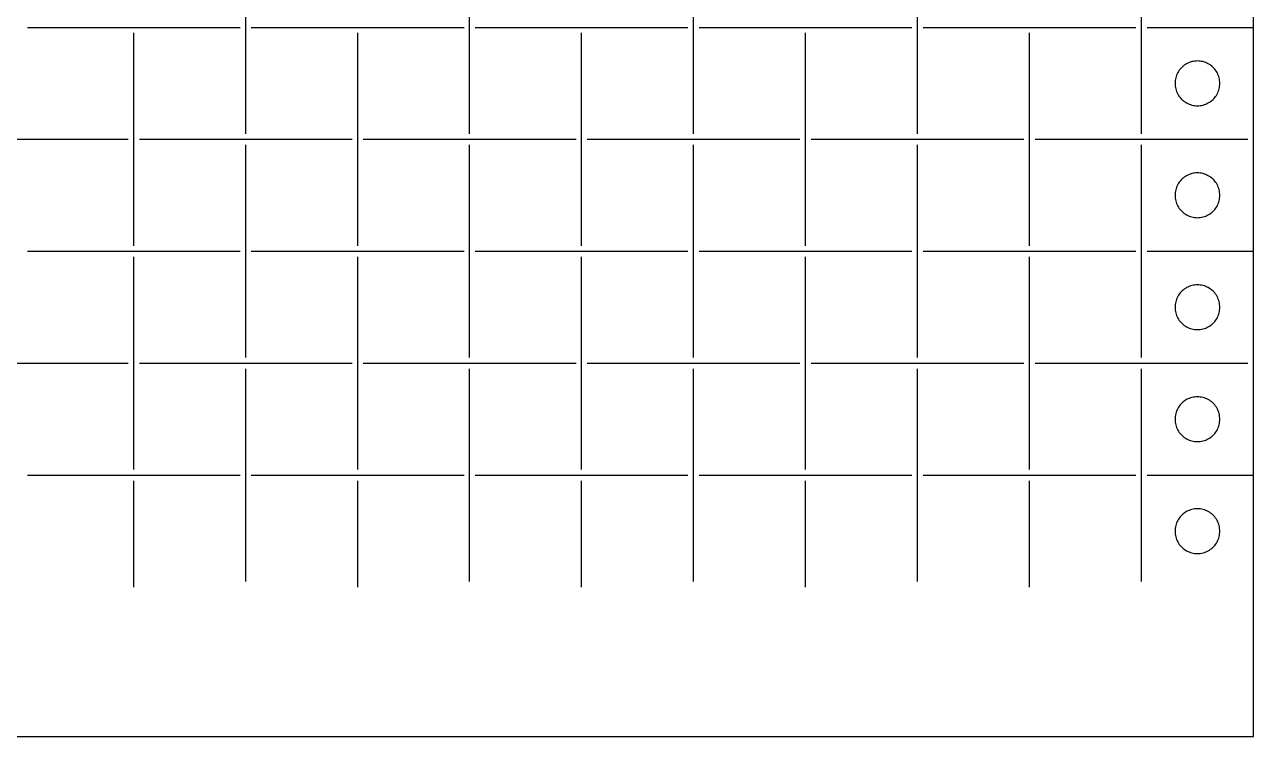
# Model space of a CAD drawing. Extents: x -1 to 369, y 33 to 428.
# Drawn here: x 193.4 to 369, y 33.2 to 134.9 of the extents above; entities that cross this region are included whole.
import ezdxf

# ---------------------------------------------------------------- set-up
doc = ezdxf.new("R2010")
doc.units = 0

msp = doc.modelspace()

# ---------------------------------------------------------------- linework, layer by layer
for p, q in [((369.001, 33.2103), (369.001, 395.877)), ((225.001, 119.344), (225.001, 149.744)), ((257.001, 119.344), (257.001, 149.744)), ((289.001, 119.344), (289.001, 149.744)), ((321.001, 119.344), (321.001, 149.744)), ((353.001, 119.344), (353.001, 149.744)), ((193.801, 134.544), (224.201, 134.544)), ((209.001, 103.344), (209.001, 133.744)), ((225.801, 134.544), (256.201, 134.544)), ((241.001, 103.344), (241.001, 133.744)), ((257.801, 134.544), (288.201, 134.544)), ((273.001, 103.344), (273.001, 133.744)), ((289.801, 134.544), (320.201, 134.544)), ((305.001, 103.344), (305.001, 133.744)), ((321.801, 134.544), (352.201, 134.544)), ((337.001, 103.344), (337.001, 133.744)), ((353.801, 134.544), (369.001, 134.544)), ((358.299, 128.258), (358.196666, 128.08497)), ((358.412, 128.424), (358.298998, 128.257715)), ((358.535, 128.583), (358.411782, 128.424165)), ((358.668, 128.734), (358.535073, 128.583209)), ((358.81, 128.876), (358.667845, 128.733845)), ((358.961, 129.009), (358.810209, 128.876073)), ((359.12, 129.132), (358.961137, 129.008782)), ((359.286, 129.245), (359.119743, 129.131998)), ((359.459, 129.348), (359.28597, 129.245666)), ((359.638, 129.439), (359.458874, 129.347729)), ((359.823, 129.519), (359.638511, 129.439159)), ((360.012, 129.587), (359.822855, 129.5189)), ((360.205, 129.643), (360.01196, 129.586923)), ((360.401, 129.687), (360.204799, 129.643143)), ((360.6, 129.718), (360.401457, 129.68656)), ((360.8, 129.737), (360.599848, 129.718091)), ((361.001, 129.744), (360.800086, 129.737791)), ((361.202, 129.737), (361.001058, 129.743209)), ((361.402, 129.718), (361.201876, 129.736909)), ((361.6, 129.687), (361.401429, 129.71844)), ((361.796, 129.643), (361.599827, 129.686857)), ((361.99, 129.587), (361.79696, 129.643077)), ((362.179, 129.519), (361.989855, 129.5871)), ((362.363, 129.439), (362.178511, 129.518841)), ((362.542, 129.348), (362.362874, 129.439271)), ((362.715, 129.245), (362.54197, 129.347334)), ((362.882, 129.132), (362.715715, 129.245002)), ((363.04, 129.009), (362.881165, 129.132218)), ((363.191, 128.876), (363.040209, 129.008927)), ((363.333, 128.734), (363.190845, 128.876155)), ((363.466, 128.583), (363.333073, 128.733791)), ((363.59, 128.424), (363.466782, 128.582835)), ((363.703, 128.258), (363.589998, 128.424285)), ((363.805, 128.085), (363.702666, 128.25803)), ((357.807, 126.745), (357.800791, 126.544058)), ((357.801, 126.544), (357.807209, 126.343086)), ((357.826, 126.945), (357.807091, 126.744876)), ((357.857, 127.143), (357.825532, 126.944429)), ((357.901, 127.339), (357.857143, 127.142827)), ((357.957, 127.532), (357.900922, 127.33896)), ((358.025, 127.722), (357.9569, 127.532855)), ((358.105, 127.906), (358.025159, 127.721483)), ((358.196, 128.085), (358.104758, 127.905902)), ((363.896, 127.906), (363.804729, 128.085098)), ((363.976, 127.722), (363.896159, 127.906517)), ((364.044, 127.532), (363.975928, 127.721145)), ((364.1, 127.339), (364.043894, 127.53204)), ((364.144, 127.143), (364.100143, 127.339173)), ((364.175, 126.945), (364.143561, 127.143571)), ((364.194, 126.745), (364.175091, 126.945124)), ((364.194, 126.343), (364.200209, 126.543914)), ((364.201, 126.544), (364.194791, 126.744942)), ((357.807, 126.343), (357.825909, 126.142848)), ((357.826, 126.143), (357.857468, 125.944457)), ((357.857, 125.944), (357.900857, 125.747799)), ((357.901, 125.748), (357.957078, 125.55496)), ((357.957, 125.555), (358.0251, 125.365855)), ((358.025, 125.366), (358.104841, 125.181511)), ((358.105, 125.181), (358.196242, 125.001874)), ((358.196, 125.002), (358.298334, 124.82897)), ((358.299, 124.829), (358.412002, 124.662743)), ((363.59, 124.663), (363.703002, 124.829257)), ((363.703, 124.829), (363.805334, 125.00203)), ((363.805, 125.002), (363.896271, 125.181126)), ((363.896, 125.181), (363.975841, 125.365489)), ((363.976, 125.366), (364.044072, 125.555145)), ((364.044, 125.555), (364.100106, 125.74804)), ((364.1, 125.748), (364.143857, 125.944201)), ((364.144, 125.944), (364.175439, 126.142543)), ((364.175, 126.143), (364.193909, 126.343152)), ((358.412, 124.663), (358.535218, 124.504137)), ((358.535, 124.504), (358.667927, 124.353209)), ((358.668, 124.353), (358.810155, 124.210845)), ((358.81, 124.211), (358.960791, 124.078073)), ((358.961, 124.078), (359.119863, 123.954782)), ((359.12, 123.955), (359.286257, 123.841998)), ((359.286, 123.842), (359.45903, 123.739666)), ((359.459, 123.739), (359.638126, 123.647758)), ((359.638, 123.648), (359.822489, 123.568159)), ((359.823, 123.568), (360.012145, 123.4999)), ((360.012, 123.5), (360.20504, 123.443922)), ((360.205, 123.444), (360.401201, 123.400143)), ((360.401, 123.4), (360.599543, 123.368532)), ((360.6, 123.369), (360.800152, 123.350091)), ((360.8, 123.35), (361.000914, 123.343791)), ((361.001, 123.344), (361.201942, 123.350209)), ((361.202, 123.35), (361.402124, 123.368909)), ((361.402, 123.369), (361.600571, 123.400468)), ((361.6, 123.4), (361.796173, 123.443857)), ((361.796, 123.444), (361.98904, 123.500078)), ((361.99, 123.5), (362.179145, 123.5681)), ((362.179, 123.568), (362.363489, 123.647841)), ((362.363, 123.648), (362.542126, 123.739242)), ((362.542, 123.739), (362.71503, 123.841334)), ((362.715, 123.842), (362.881285, 123.955002)), ((362.882, 123.955), (363.040835, 124.078218)), ((363.04, 124.078), (363.190791, 124.210927)), ((363.191, 124.211), (363.333155, 124.353155)), ((363.333, 124.353), (363.465927, 124.503791)), ((363.466, 124.504), (363.589218, 124.662863)), ((177.801, 118.544), (208.201, 118.544)), ((209.801, 118.544), (240.201, 118.544)), ((225.001, 87.3436), (225.001, 117.744)), ((241.801, 118.544), (272.201, 118.544)), ((257.001, 87.3436), (257.001, 117.744)), ((273.801, 118.544), (304.201, 118.544)), ((289.001, 87.3436), (289.001, 117.744)), ((305.801, 118.544), (336.201, 118.544)), ((321.001, 87.3436), (321.001, 117.744)), ((337.801, 118.544), (368.201, 118.544)), ((353.001, 87.3436), (353.001, 117.744)), ((358.412, 112.425), (358.298998, 112.258715)), ((358.535, 112.583), (358.411782, 112.424165)), ((358.668, 112.734), (358.535073, 112.583209)), ((358.81, 112.876), (358.667845, 112.733845)), ((358.961, 113.009), (358.810209, 112.876073)), ((359.12, 113.132), (358.961137, 113.008782)), ((359.286, 113.245), (359.119743, 113.131998)), ((359.459, 113.348), (359.28597, 113.245666)), ((359.638, 113.439), (359.458874, 113.347729)), ((359.823, 113.519), (359.638511, 113.439159)), ((360.012, 113.587), (359.822855, 113.518928)), ((360.205, 113.643), (360.01196, 113.586894)), ((360.401, 113.687), (360.204799, 113.643143)), ((360.6, 113.718), (360.401457, 113.68656)), ((360.8, 113.737), (360.599848, 113.718091)), ((361.001, 113.744), (360.800086, 113.737791)), ((361.202, 113.737), (361.001058, 113.743209)), ((361.402, 113.718), (361.201876, 113.736909)), ((361.6, 113.687), (361.401429, 113.71844)), ((361.796, 113.643), (361.599827, 113.686857)), ((361.99, 113.587), (361.79696, 113.643106)), ((362.179, 113.519), (361.989855, 113.587072)), ((362.363, 113.439), (362.178511, 113.518841)), ((362.542, 113.348), (362.362874, 113.439271)), ((362.715, 113.245), (362.54197, 113.347334)), ((362.882, 113.132), (362.715715, 113.245002)), ((363.04, 113.009), (362.881165, 113.132218)), ((363.191, 112.876), (363.040209, 113.008927)), ((363.333, 112.734), (363.190845, 112.876155)), ((363.466, 112.583), (363.333073, 112.733791)), ((363.59, 112.425), (363.466782, 112.583835)), ((363.703, 112.258), (363.589998, 112.424285)), ((357.807, 110.745), (357.800791, 110.544058)), ((357.826, 110.945), (357.807091, 110.744876)), ((357.857, 111.143), (357.825532, 110.944457)), ((357.901, 111.339), (357.857143, 111.142799)), ((357.957, 111.532), (357.900922, 111.33896)), ((358.025, 111.722), (357.9569, 111.532855)), ((358.105, 111.906), (358.025159, 111.721511)), ((358.196, 112.085), (358.104758, 111.905874)), ((358.299, 112.258), (358.196666, 112.08497)), ((363.805, 112.085), (363.702666, 112.25803)), ((363.896, 111.906), (363.804729, 112.085126)), ((363.976, 111.722), (363.896159, 111.906489)), ((364.044, 111.532), (363.975928, 111.721145)), ((364.1, 111.339), (364.043894, 111.53204)), ((364.144, 111.143), (364.100143, 111.339201)), ((364.175, 110.945), (364.143561, 111.143543)), ((364.194, 110.745), (364.175091, 110.945124)), ((364.201, 110.544), (364.194791, 110.744942)), ((357.801, 110.544), (357.807209, 110.343086)), ((357.807, 110.343), (357.825909, 110.142848)), ((357.826, 110.143), (357.857468, 109.944457)), ((357.857, 109.944), (357.900857, 109.747799)), ((357.901, 109.748), (357.957078, 109.55496)), ((357.957, 109.555), (358.0251, 109.365855)), ((358.025, 109.366), (358.104841, 109.181511)), ((358.105, 109.181), (358.196242, 109.001874)), ((358.196, 109.002), (358.298334, 108.82897)), ((363.703, 108.829), (363.805334, 109.00203)), ((363.805, 109.002), (363.896271, 109.181126)), ((363.896, 109.181), (363.975841, 109.365489)), ((363.976, 109.366), (364.044072, 109.555145)), ((364.044, 109.555), (364.100106, 109.74804)), ((364.1, 109.748), (364.143857, 109.944201)), ((364.144, 109.944), (364.175439, 110.142543)), ((364.175, 110.143), (364.193909, 110.343152)), ((364.194, 110.343), (364.200209, 110.543914)), ((358.299, 108.829), (358.412002, 108.662743)), ((358.412, 108.663), (358.535218, 108.504137)), ((358.535, 108.504), (358.667927, 108.353209)), ((358.668, 108.353), (358.810155, 108.210845)), ((358.81, 108.211), (358.960791, 108.078073)), ((358.961, 108.078), (359.119863, 107.954782)), ((359.12, 107.955), (359.286257, 107.841998)), ((359.286, 107.842), (359.45903, 107.739666)), ((359.459, 107.739), (359.638126, 107.647758)), ((359.638, 107.648), (359.822489, 107.568159)), ((359.823, 107.568), (360.012145, 107.4999)), ((360.012, 107.5), (360.20504, 107.443894)), ((360.205, 107.444), (360.401201, 107.400171)), ((360.401, 107.4), (360.599543, 107.368532)), ((360.6, 107.369), (360.800152, 107.350091)), ((360.8, 107.35), (361.000914, 107.343791)), ((361.001, 107.344), (361.201942, 107.350209)), ((361.202, 107.35), (361.402124, 107.368909)), ((361.402, 107.369), (361.600571, 107.400468)), ((361.6, 107.4), (361.796173, 107.443829)), ((361.796, 107.444), (361.98904, 107.500106)), ((361.99, 107.5), (362.179145, 107.5681)), ((362.179, 107.568), (362.363489, 107.647841)), ((362.363, 107.648), (362.542126, 107.739242)), ((362.542, 107.739), (362.71503, 107.841334)), ((362.715, 107.842), (362.881285, 107.955002)), ((362.882, 107.955), (363.040835, 108.078218)), ((363.04, 108.078), (363.190791, 108.210927)), ((363.191, 108.211), (363.333155, 108.353155)), ((363.333, 108.353), (363.465927, 108.503791)), ((363.466, 108.504), (363.589218, 108.662863)), ((363.59, 108.663), (363.703002, 108.829257)), ((193.801, 102.544), (224.201, 102.544)), ((225.801, 102.544), (256.201, 102.544)), ((257.801, 102.544), (288.201, 102.544)), ((289.801, 102.544), (320.201, 102.544)), ((321.801, 102.544), (352.201, 102.544)), ((353.801, 102.544), (369.001, 102.544)), ((209.001, 71.3436), (209.001, 101.744)), ((241.001, 71.3436), (241.001, 101.744)), ((273.001, 71.3436), (273.001, 101.744)), ((305.001, 71.3436), (305.001, 101.744)), ((337.001, 71.3436), (337.001, 101.744)), ((358.535, 96.5834), (358.411782, 96.424537)), ((358.668, 96.7342), (358.535073, 96.583409)), ((358.81, 96.8763), (358.667845, 96.734145)), ((358.961, 97.0092), (358.810209, 96.876273)), ((359.12, 97.1325), (358.961137, 97.009282)), ((359.286, 97.2455), (359.119743, 97.132498)), ((359.459, 97.3478), (359.28597, 97.245466)), ((359.638, 97.439), (359.458874, 97.347758)), ((359.823, 97.5189), (359.638511, 97.439059)), ((360.012, 97.587), (359.822855, 97.5189)), ((360.205, 97.6431), (360.01196, 97.586994)), ((360.401, 97.6869), (360.204799, 97.643071)), ((360.6, 97.7184), (360.401457, 97.686932)), ((360.8, 97.7373), (360.599848, 97.718391)), ((361.001, 97.7436), (360.800086, 97.737391)), ((361.202, 97.7373), (361.001058, 97.743509)), ((361.402, 97.7184), (361.201876, 97.737309)), ((361.6, 97.6869), (361.401429, 97.718368)), ((361.796, 97.6431), (361.599827, 97.686929)), ((361.99, 97.587), (361.79696, 97.643106)), ((362.179, 97.5189), (361.989855, 97.587)), ((362.363, 97.439), (362.178511, 97.518841)), ((362.542, 97.3478), (362.362874, 97.439042)), ((362.715, 97.2455), (362.54197, 97.347834)), ((362.882, 97.1325), (362.715715, 97.245502)), ((363.04, 97.0092), (362.881165, 97.132418)), ((363.191, 96.8763), (363.040209, 97.009227)), ((363.333, 96.7342), (363.190845, 96.876355)), ((363.466, 96.5834), (363.333073, 96.734191)), ((363.59, 96.4245), (363.466782, 96.583363)), ((357.826, 94.9447), (357.807091, 94.744548)), ((357.857, 95.1432), (357.825532, 94.944657)), ((357.901, 95.3394), (357.857143, 95.143199)), ((357.957, 95.5325), (357.900922, 95.33946)), ((358.025, 95.7216), (357.9569, 95.532455)), ((358.105, 95.9061), (358.025159, 95.721611)), ((358.196, 96.0852), (358.104758, 95.906074)), ((358.299, 96.2582), (358.196666, 96.08517)), ((358.412, 96.4245), (358.298998, 96.258243)), ((363.703, 96.2582), (363.589998, 96.424457)), ((363.805, 96.0852), (363.702666, 96.25823)), ((363.896, 95.9061), (363.804729, 96.085226)), ((363.976, 95.7216), (363.896159, 95.906089)), ((364.044, 95.5325), (363.975928, 95.721645)), ((364.1, 95.3394), (364.043894, 95.53244)), ((364.144, 95.1432), (364.100143, 95.339401)), ((364.175, 94.9447), (364.143561, 95.143243)), ((364.194, 94.7445), (364.175091, 94.944652)), ((357.807, 94.7445), (357.800791, 94.543586)), ((357.801, 94.5436), (357.807209, 94.342658)), ((357.807, 94.3427), (357.825909, 94.142576)), ((357.826, 94.1425), (357.857468, 93.943957)), ((357.857, 93.944), (357.900857, 93.747799)), ((357.901, 93.7478), (357.957078, 93.55476)), ((357.957, 93.5548), (358.0251, 93.365655)), ((358.025, 93.3656), (358.104841, 93.181111)), ((358.105, 93.1811), (358.196242, 93.001974)), ((363.805, 93.002), (363.896271, 93.181126)), ((363.896, 93.1811), (363.975841, 93.365589)), ((363.976, 93.3656), (364.044072, 93.554745)), ((364.044, 93.5548), (364.100106, 93.74784)), ((364.1, 93.7478), (364.143857, 93.944001)), ((364.144, 93.944), (364.175439, 94.142543)), ((364.175, 94.1425), (364.193909, 94.342624)), ((364.194, 94.3427), (364.200209, 94.543642)), ((364.201, 94.5436), (364.194791, 94.744514)), ((358.196, 93.002), (358.298334, 92.82897)), ((358.299, 92.829), (358.412002, 92.662715)), ((358.412, 92.6627), (358.535218, 92.503865)), ((358.535, 92.5038), (358.667927, 92.353009)), ((358.668, 92.3531), (358.810155, 92.210945)), ((358.81, 92.2109), (358.960791, 92.077973)), ((358.961, 92.078), (359.119863, 91.954782)), ((359.12, 91.9548), (359.286257, 91.841798)), ((359.286, 91.8418), (359.45903, 91.739466)), ((359.459, 91.7394), (359.638126, 91.648129)), ((359.638, 91.6482), (359.822489, 91.568359)), ((359.823, 91.5683), (360.012145, 91.500228)), ((360.012, 91.5002), (360.20504, 91.444094)), ((360.205, 91.4441), (360.401201, 91.400243)), ((360.401, 91.4003), (360.599543, 91.36886)), ((360.6, 91.3688), (360.800152, 91.349891)), ((360.8, 91.3499), (361.000914, 91.343691)), ((361.001, 91.3436), (361.201942, 91.349809)), ((361.202, 91.3499), (361.402124, 91.368809)), ((361.402, 91.3688), (361.600571, 91.400239)), ((361.6, 91.4003), (361.796173, 91.444157)), ((361.796, 91.4441), (361.98904, 91.500206)), ((361.99, 91.5002), (362.179145, 91.568272)), ((362.179, 91.5683), (362.363489, 91.648141)), ((362.363, 91.6482), (362.542126, 91.739471)), ((362.542, 91.7394), (362.71503, 91.841734)), ((362.715, 91.8418), (362.881285, 91.954802)), ((362.882, 91.9548), (363.040835, 92.078018)), ((363.04, 92.078), (363.190791, 92.210927)), ((363.191, 92.2109), (363.333155, 92.353055)), ((363.333, 92.3531), (363.465927, 92.503891)), ((363.466, 92.5038), (363.589218, 92.662635)), ((363.59, 92.6627), (363.703002, 92.828985)), ((363.703, 92.829), (363.805334, 93.00203)), ((177.801, 86.5436), (208.201, 86.5436)), ((209.801, 86.5436), (240.201, 86.5436)), ((241.801, 86.5436), (272.201, 86.5436)), ((273.801, 86.5436), (304.201, 86.5436)), ((305.801, 86.5436), (336.201, 86.5436)), ((337.801, 86.5436), (368.201, 86.5436)), ((225.001, 55.3436), (225.001, 85.7436)), ((257.001, 55.3436), (257.001, 85.7436)), ((289.001, 55.3436), (289.001, 85.7436)), ((321.001, 55.3436), (321.001, 85.7436)), ((353.001, 55.3436), (353.001, 85.7436)), ((358.81, 80.8763), (358.667845, 80.734145)), ((358.961, 81.0093), (358.810209, 80.876373)), ((359.12, 81.1325), (358.961137, 81.009282)), ((359.286, 81.2455), (359.119743, 81.132498)), ((359.459, 81.3478), (359.28597, 81.245466)), ((359.638, 81.4391), (359.458874, 81.347858)), ((359.823, 81.5189), (359.638511, 81.439059)), ((360.012, 81.587), (359.822855, 81.5189)), ((360.205, 81.6431), (360.01196, 81.587023)), ((360.401, 81.6869), (360.204799, 81.643043)), ((360.6, 81.7184), (360.401457, 81.686932)), ((360.8, 81.7373), (360.599848, 81.718391)), ((361.001, 81.7436), (360.800086, 81.737391)), ((361.202, 81.7373), (361.001058, 81.743509)), ((361.402, 81.7184), (361.201876, 81.737309)), ((361.6, 81.6869), (361.401429, 81.718368)), ((361.796, 81.6431), (361.599827, 81.686957)), ((361.99, 81.587), (361.79696, 81.643078)), ((362.179, 81.5189), (361.989855, 81.587)), ((362.363, 81.4391), (362.178511, 81.518941)), ((362.542, 81.3478), (362.362874, 81.439042)), ((362.715, 81.2455), (362.54197, 81.347834)), ((362.882, 81.1325), (362.715715, 81.245502)), ((363.04, 81.0093), (362.881165, 81.132518)), ((363.191, 80.8763), (363.040209, 81.009227)), ((363.333, 80.7342), (363.190845, 80.876355)), ((357.857, 79.1432), (357.825532, 78.944657)), ((357.901, 79.3394), (357.857143, 79.143199)), ((357.957, 79.5325), (357.900922, 79.33946)), ((358.025, 79.7216), (357.9569, 79.532455)), ((358.105, 79.9061), (358.025159, 79.721611)), ((358.196, 80.0852), (358.104758, 79.906074)), ((358.299, 80.2583), (358.196666, 80.08527)), ((358.412, 80.4245), (358.298998, 80.258243)), ((358.535, 80.5834), (358.411782, 80.424537)), ((358.668, 80.7342), (358.535073, 80.583409)), ((363.466, 80.5834), (363.333073, 80.734191)), ((363.59, 80.4245), (363.466782, 80.583363)), ((363.703, 80.2583), (363.589998, 80.424557)), ((363.805, 80.0852), (363.702666, 80.25823)), ((363.896, 79.9061), (363.804729, 80.085226)), ((363.976, 79.7216), (363.896159, 79.906089)), ((364.044, 79.5325), (363.975928, 79.721645)), ((364.1, 79.3394), (364.043894, 79.53244)), ((364.144, 79.1432), (364.100143, 79.339401)), ((364.175, 78.9447), (364.143561, 79.143243)), ((357.807, 78.7445), (357.800791, 78.543586)), ((357.801, 78.5436), (357.807209, 78.342658)), ((357.807, 78.3427), (357.825909, 78.142576)), ((357.826, 78.9447), (357.807091, 78.744548)), ((357.826, 78.1426), (357.857468, 77.944029)), ((357.857, 77.944), (357.900857, 77.747827)), ((357.901, 77.7478), (357.957078, 77.55476)), ((357.957, 77.5548), (358.0251, 77.365655)), ((358.025, 77.3656), (358.104841, 77.181111)), ((363.896, 77.1811), (363.975841, 77.365589)), ((363.976, 77.3656), (364.044072, 77.554745)), ((364.044, 77.5548), (364.100106, 77.74784)), ((364.1, 77.7478), (364.143857, 77.943973)), ((364.144, 77.944), (364.175439, 78.142571)), ((364.175, 78.1426), (364.193909, 78.342724)), ((364.194, 78.7445), (364.175091, 78.944652)), ((364.194, 78.3427), (364.200209, 78.543642)), ((364.201, 78.5436), (364.194791, 78.744514)), ((358.105, 77.1811), (358.196242, 77.001974)), ((358.196, 77.002), (358.298334, 76.82897)), ((358.299, 76.829), (358.412002, 76.662715)), ((358.412, 76.6627), (358.535218, 76.503865)), ((358.535, 76.5039), (358.667927, 76.353109)), ((358.668, 76.3531), (358.810155, 76.210945)), ((358.81, 76.2109), (358.960791, 76.077973)), ((358.961, 76.078), (359.119863, 75.954782)), ((359.12, 75.9548), (359.286257, 75.841798)), ((359.286, 75.8418), (359.45903, 75.739466)), ((359.459, 75.7394), (359.638126, 75.648129)), ((359.638, 75.6482), (359.822489, 75.568359)), ((359.823, 75.5683), (360.012145, 75.500228)), ((361.99, 75.5003), (362.179145, 75.568372)), ((362.179, 75.5683), (362.363489, 75.648141)), ((362.363, 75.6482), (362.542126, 75.739471)), ((362.542, 75.7394), (362.71503, 75.841734)), ((362.715, 75.8418), (362.881285, 75.954802)), ((362.882, 75.9548), (363.040835, 76.078018)), ((363.04, 76.078), (363.190791, 76.210927)), ((363.191, 76.2109), (363.333155, 76.353055)), ((363.333, 76.3531), (363.465927, 76.503891)), ((363.466, 76.5039), (363.589218, 76.662735)), ((363.59, 76.6627), (363.703002, 76.828985)), ((363.703, 76.829), (363.805334, 77.00203)), ((363.805, 77.002), (363.896271, 77.181126)), ((360.012, 75.5003), (360.20504, 75.444194)), ((360.205, 75.4441), (360.401201, 75.400243)), ((360.401, 75.4003), (360.599543, 75.36886)), ((360.6, 75.3689), (360.800152, 75.349991)), ((360.8, 75.3499), (361.000914, 75.343691)), ((361.001, 75.3436), (361.201942, 75.349809)), ((361.202, 75.3499), (361.402124, 75.368809)), ((361.402, 75.3689), (361.600571, 75.40034)), ((361.6, 75.4003), (361.796173, 75.444157)), ((361.796, 75.4441), (361.98904, 75.500206)), ((193.801, 70.5436), (224.201, 70.5436)), ((225.801, 70.5436), (256.201, 70.5436)), ((257.801, 70.5436), (288.201, 70.5436)), ((289.801, 70.5436), (320.201, 70.5436)), ((321.801, 70.5436), (352.201, 70.5436)), ((353.801, 70.5436), (369.001, 70.5436)), ((209.001, 54.5436), (209.001, 69.7436)), ((241.001, 54.5436), (241.001, 69.7436)), ((273.001, 54.5436), (273.001, 69.7436)), ((305.001, 54.5436), (305.001, 69.7436)), ((337.001, 54.5436), (337.001, 69.7436)), ((358.961, 65.0093), (358.810209, 64.876345)), ((359.12, 65.1325), (358.961137, 65.009282)), ((359.286, 65.2455), (359.119743, 65.132498)), ((359.459, 65.3478), (359.28597, 65.245495)), ((359.638, 65.4391), (359.458874, 65.347829)), ((359.823, 65.5189), (359.638511, 65.439059)), ((360.012, 65.587), (359.822855, 65.5189)), ((360.205, 65.6431), (360.01196, 65.587023)), ((360.401, 65.6869), (360.204799, 65.643043)), ((360.6, 65.7184), (360.401457, 65.68696)), ((360.8, 65.7373), (360.599848, 65.718391)), ((361.001, 65.7436), (360.800086, 65.737391)), ((361.202, 65.7373), (361.001058, 65.743509)), ((361.402, 65.7184), (361.201876, 65.737309)), ((361.6, 65.6869), (361.401429, 65.718339)), ((361.796, 65.6431), (361.599827, 65.686957)), ((361.99, 65.587), (361.79696, 65.643078)), ((362.179, 65.5189), (361.989855, 65.587)), ((362.363, 65.4391), (362.178511, 65.518941)), ((362.542, 65.3478), (362.362874, 65.439071)), ((362.715, 65.2455), (362.54197, 65.347805)), ((362.882, 65.1325), (362.715715, 65.245502)), ((363.04, 65.0093), (362.881165, 65.132518)), ((363.191, 64.8763), (363.040209, 65.009255)), ((357.901, 63.3394), (357.857143, 63.143199)), ((357.957, 63.5325), (357.900922, 63.33946)), ((358.025, 63.7216), (357.9569, 63.532455)), ((358.105, 63.9061), (358.025159, 63.721611)), ((358.196, 64.0852), (358.104758, 63.906074)), ((358.299, 64.2583), (358.196666, 64.08527)), ((358.412, 64.4245), (358.298998, 64.258243)), ((358.535, 64.5834), (358.411782, 64.424537)), ((358.668, 64.7342), (358.535073, 64.583409)), ((358.81, 64.8763), (358.667845, 64.734173)), ((363.333, 64.7342), (363.190845, 64.876327)), ((363.466, 64.5834), (363.333073, 64.734191)), ((363.59, 64.4245), (363.466782, 64.583363)), ((363.703, 64.2583), (363.589998, 64.424557)), ((363.805, 64.0852), (363.702666, 64.25823)), ((363.896, 63.9061), (363.804729, 64.085226)), ((363.976, 63.7216), (363.896159, 63.906089)), ((364.044, 63.5325), (363.975928, 63.721645)), ((364.1, 63.3394), (364.043894, 63.53244)), ((364.144, 63.1432), (364.100143, 63.339401)), ((357.807, 62.7446), (357.800791, 62.543686)), ((357.801, 62.5436), (357.807209, 62.342658)), ((357.807, 62.3427), (357.825909, 62.142576)), ((357.826, 62.9447), (357.807091, 62.744548)), ((357.857, 63.1432), (357.825532, 62.944657)), ((357.826, 62.1426), (357.857468, 61.944029)), ((357.857, 61.944), (357.900857, 61.747827)), ((357.901, 61.7478), (357.957078, 61.55476)), ((357.957, 61.5548), (358.0251, 61.365655)), ((363.976, 61.3656), (364.044072, 61.554745)), ((364.044, 61.5548), (364.100106, 61.74784)), ((364.1, 61.7478), (364.143857, 61.943973)), ((364.175, 62.9447), (364.143561, 63.143243)), ((364.144, 61.944), (364.175439, 62.142571)), ((364.175, 62.1426), (364.193909, 62.342724)), ((364.194, 62.7446), (364.175091, 62.944752)), ((364.194, 62.3427), (364.200209, 62.543642)), ((364.201, 62.5436), (364.194791, 62.744514)), ((358.025, 61.3656), (358.104841, 61.181083)), ((358.105, 61.1811), (358.196242, 61.002002)), ((358.196, 61.002), (358.298334, 60.82897)), ((358.299, 60.829), (358.412002, 60.662715)), ((358.412, 60.6627), (358.535218, 60.503865)), ((358.535, 60.5039), (358.667927, 60.353109)), ((358.668, 60.3531), (358.810155, 60.210945)), ((358.81, 60.2109), (358.960791, 60.077945)), ((358.961, 60.078), (359.119863, 59.95481)), ((359.12, 59.9548), (359.286257, 59.841798)), ((359.286, 59.8418), (359.45903, 59.739466)), ((359.459, 59.7395), (359.638126, 59.648229)), ((362.363, 59.6482), (362.542126, 59.739471)), ((362.542, 59.7395), (362.71503, 59.841834)), ((362.715, 59.8418), (362.881285, 59.954802)), ((362.882, 59.9548), (363.040835, 60.07799)), ((363.04, 60.078), (363.190791, 60.210955)), ((363.191, 60.2109), (363.333155, 60.353055)), ((363.333, 60.3531), (363.465927, 60.503891)), ((363.466, 60.5039), (363.589218, 60.662735)), ((363.59, 60.6627), (363.703002, 60.828985)), ((363.703, 60.829), (363.805334, 61.00203)), ((363.805, 61.002), (363.896271, 61.181098)), ((363.896, 61.1811), (363.975841, 61.365617)), ((359.638, 59.6482), (359.822489, 59.568359)), ((359.823, 59.5683), (360.012145, 59.5002)), ((360.012, 59.5002), (360.20504, 59.444122)), ((360.205, 59.4442), (360.401201, 59.400343)), ((360.401, 59.4003), (360.599543, 59.368861)), ((360.6, 59.3689), (360.800152, 59.349991)), ((360.8, 59.35), (361.000914, 59.343791)), ((361.001, 59.3436), (361.201942, 59.349809)), ((361.202, 59.35), (361.402124, 59.368909)), ((361.402, 59.3689), (361.600571, 59.400339)), ((361.6, 59.4003), (361.796173, 59.444157)), ((361.796, 59.4442), (361.98904, 59.500278)), ((361.99, 59.5002), (362.179145, 59.5683)), ((362.179, 59.5683), (362.363489, 59.648141)), ((49.0009, 33.2103), (369.001, 33.2103))]:
    msp.add_line(p, q)

doc.saveas('drawing.dxf')
